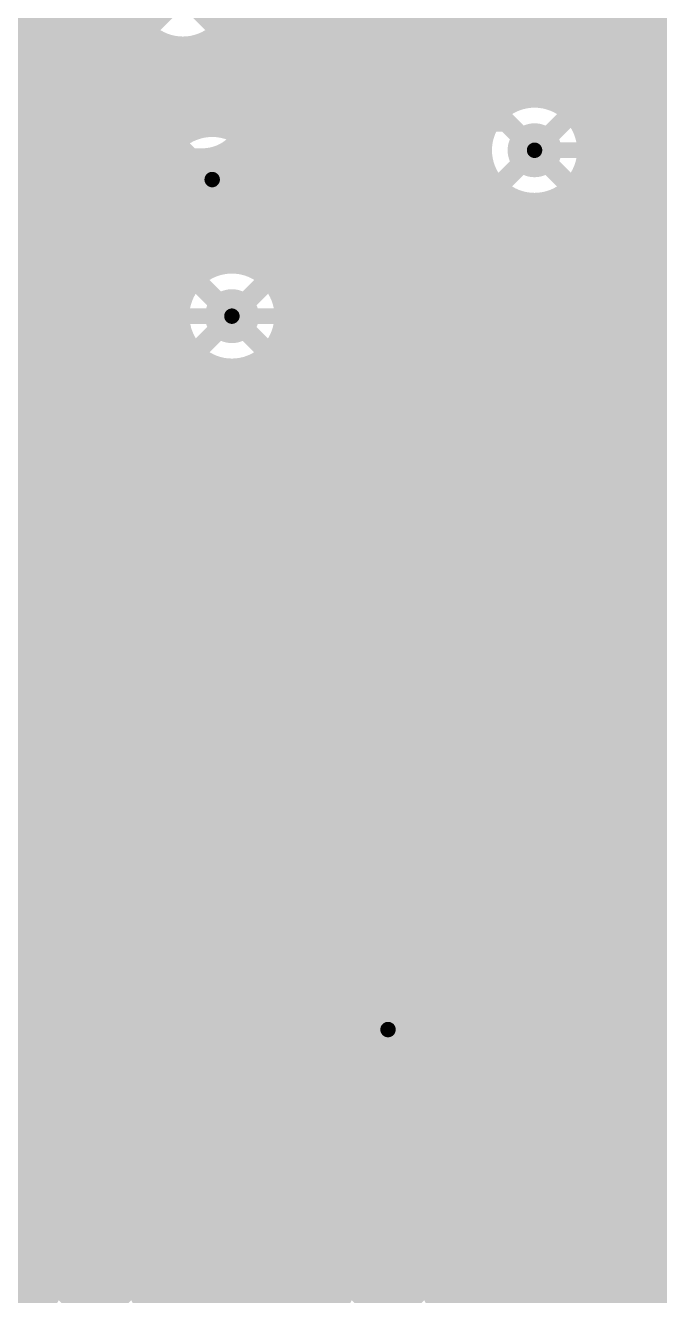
# Model space of a CAD drawing. Extents: x -18 to 155, y -91 to 215.
# Drawn here: x 89.9 to 98.15, y 124.18 to 140.69 of the extents above; entities that cross this region are included whole.
import ezdxf

# ---------------------------------------------------------------- set-up
doc = ezdxf.new("R2010")
doc.units = 0
doc.header["$MEASUREMENT"] = 0
doc.layers.get('0').update_dxf_attribs({"linetype": 'CONTINUOUS'})
for name, color, linetype in [('25-334-0_BOT', 7, 'CONTINUOUS'), ('25-334-0_DRD', 7, 'CONTINUOUS'), ('25-334-0_DRL', 2, 'CONTINUOUS'), ('25-334-0_IN1', 4, 'CONTINUOUS'), ('25-334-0_IN2', 3, 'CONTINUOUS'), ('25-334-0_SMT', 10, 'CONTINUOUS'), ('25-334-0_SPT', 14, 'CONTINUOUS'), ('25-334-0_SST', 12, 'CONTINUOUS'), ('25-334-0_TOP', 11, 'CONTINUOUS'), ('THRUHOLE_TAP', 15, 'CONTINUOUS')]:
    doc.layers.add(name, color=color, linetype=linetype)

# ---------------------------------------------------------------- blocks, each defined once
blk = doc.blocks.new('ROUND_67')
at = {"const_width": 0.35052}
blk.add_lwpolyline([(-0.17526, 0, 1), (0.17526, 0, 1)], format="xyb", close=True, dxfattribs=at)
blk = doc.blocks.new('ROUND_88')
at = {"const_width": 0.10033}
blk.add_lwpolyline([(-0.050164, 0, 1), (0.050164, 0, 1)], format="xyb", close=True, dxfattribs=at)
blk = doc.blocks.new('ROUND_89')
at = {"const_width": 0.10033}
blk.add_lwpolyline([(-0.050164, 0, 1), (0.050164, 0, 1)], format="xyb", close=True, dxfattribs=at)
blk = doc.blocks.new('ROUND_72')
at = {"const_width": 0.35052}
blk.add_lwpolyline([(-0.17526, 0, 1), (0.17526, 0, 1)], format="xyb", close=True, dxfattribs=at)
blk = doc.blocks.new('RECTANGLE_5')
blk.add_solid([(0.4826, 0.4064), (0.4826, -0.4064), (-0.4826, 0.4064), (-0.4826, -0.4064)])
blk = doc.blocks.new('RECTANGLE_13')
blk.add_solid([(0.63627, 0.51308), (0.63627, -0.51308), (-0.63627, 0.51308), (-0.63627, -0.51308)])
blk = doc.blocks.new('OBLONG_56')
at = {"const_width": 0.2794}
blk.add_lwpolyline([(0, 0.7493), (0, -0.7493)], dxfattribs=at)
at = {"const_width": 0.1397}
for points in [[(-0.06985, 0.7493, 1), (0.06985, 0.7493, 1)], [(-0.06985, -0.7493, 1), (0.06985, -0.7493, 1)]]:
    blk.add_lwpolyline(points, format="xyb", close=True, dxfattribs=at)
blk = doc.blocks.new('RECTANGLE_57')
blk.add_solid([(0.1397, 0.889), (0.1397, -0.889), (-0.1397, 0.889), (-0.1397, -0.889)])
blk = doc.blocks.new('OBLONG_58')
at = {"const_width": 0.2794}
blk.add_lwpolyline([(0.7493, 0), (-0.7493, 0)], dxfattribs=at)
at = {"const_width": 0.1397}
for points in [[(-0.81915, 0, 1), (-0.67945, 0, 1)], [(0.67945, 0, 1), (0.81915, 0, 1)]]:
    blk.add_lwpolyline(points, format="xyb", close=True, dxfattribs=at)
blk = doc.blocks.new('RECTANGLE_59')
blk.add_solid([(0.889, 0.1397), (0.889, -0.1397), (-0.889, 0.1397), (-0.889, -0.1397)])
blk = doc.blocks.new('ROUND_77')
at = {"const_width": 0.10033}
blk.add_lwpolyline([(-0.050164, 0, 1), (0.050164, 0, 1)], format="xyb", close=True, dxfattribs=at)

msp = doc.modelspace()

# ---------------------------------------------------------------- linework, layer by layer
at = {"layer": '25-334-0_BOT'}
for points, const_width in [([(87.63, 140.335), (92.329, 140.335), (92.964, 140.97), (99.187, 140.97)], 0.2032), ([(104.902, 140.208), (92.837, 140.208), (92.202, 139.573), (86.487, 139.573), (86.36, 139.7)], 0.2032), ([(93.08846, 139.5984), (92.63888, 139.14882)], 0.254), ([(95.8469, 139.5984), (93.08846, 139.5984)], 0.254), ([(93.2688, 139.5984), (93.2688, 137.42924)], 0.254), ([(93.4974, 139.5984), (93.4974, 136.12114)], 0.254), ([(93.726, 139.5984), (93.726, 136.12114)], 0.254), ([(93.9546, 139.5984), (93.9546, 136.12114)], 0.254), ([(94.1832, 139.5984), (94.1832, 136.12114)], 0.254), ([(94.4118, 139.5984), (94.4118, 136.12114)], 0.254), ([(94.6404, 139.5984), (94.6404, 136.12114)], 0.254), ([(94.869, 139.5984), (94.869, 136.12114)], 0.254), ([(95.0976, 139.5984), (95.0976, 136.12114)], 0.254), ([(95.3262, 139.5984), (95.3262, 136.12114)], 0.254), ([(95.5548, 139.5984), (95.5548, 136.12114)], 0.254), ([(95.7834, 139.5984), (95.7834, 139.50442)], 0.254), ([(95.76308, 139.4714), (92.96146, 139.4714)], 0.254), ([(93.0402, 139.5476), (93.0402, 137.63752)], 0.254), ([(95.6818, 139.2428), (92.73286, 139.2428)], 0.254), ([(92.8116, 139.319), (92.8116, 137.73658)], 0.254), ([(92.583, 139.09548), (92.583, 137.76706)], 0.254), ([(92.202, 138.9634), (86.79942, 138.9634)], 0.254), ([(89.8398, 138.9634), (89.8398, 137.51814)], 0.254), ([(90.0684, 138.9634), (90.0684, 137.51814)], 0.254), ([(90.297, 138.9634), (90.297, 137.51814)], 0.254), ([(90.5256, 138.9634), (90.5256, 137.51814)], 0.254), ([(90.7542, 138.9634), (90.7542, 137.51814)], 0.254), ([(90.9828, 138.9634), (90.9828, 137.51814)], 0.254), ([(91.2114, 138.9634), (91.2114, 137.51814)], 0.254), ([(91.44, 138.9634), (91.44, 137.51814)], 0.254), ([(91.6686, 138.9634), (91.6686, 137.51814)], 0.254), ([(91.8972, 138.9634), (91.8972, 137.51814)], 0.254), ([(92.1258, 138.9634), (92.1258, 137.63244)], 0.254), ([(92.3544, 138.98118), (92.3544, 137.73404)], 0.254), ([(95.66402, 139.0142), (92.44584, 139.0142)], 0.254), ([(102.362, 139.065), (96.52, 139.065)], 0.2032), ([(95.70974, 138.7856), (56.7309, 138.7856)], 0.254), ([(95.7834, 138.62558), (95.7834, 136.12114)], 0.254), ([(95.82912, 138.557), (56.72836, 138.557)], 0.254), ([(101.75748, 138.4554), (97.12198, 138.4554)], 0.254), ([(97.155, 138.4554), (97.155, 136.12114)], 0.254), ([(97.3836, 138.4554), (97.3836, 136.12114)], 0.254), ([(97.6122, 138.4554), (97.6122, 136.12114)], 0.254), ([(97.8408, 138.4554), (97.8408, 136.12114)], 0.254), ([(98.0694, 138.4554), (98.0694, 136.12114)], 0.254), ([(96.08058, 138.3284), (56.65978, 138.3284)], 0.254), ([(96.012, 138.37412), (96.012, 136.12114)], 0.254), ([(96.2406, 138.25474), (96.2406, 136.12114)], 0.254), ([(96.9264, 138.30808), (96.9264, 136.12114)], 0.254), ([(101.92258, 138.3284), (96.95942, 138.3284)], 0.254), ([(114.427, 138.0998), (56.50738, 138.0998)], 0.254), ([(96.4692, 138.20902), (96.4692, 136.12114)], 0.254), ([(96.6978, 138.2268), (96.6978, 136.12114)], 0.254), ([(114.427, 137.8712), (56.15432, 137.8712)], 0.254), ([(92.14104, 137.6426), (65.33642, 137.6426)], 0.254), ([(114.427, 137.6426), (93.03004, 137.6426)], 0.254), ([(91.98356, 137.51814), (65.49644, 137.51814)], 0.254), ([(114.427, 137.414), (93.27896, 137.414)], 0.254), ([(114.427, 137.1854), (93.39834, 137.1854)], 0.254), ([(114.427, 136.9568), (93.44152, 136.9568)], 0.254), ([(64.89192, 136.90854), (92.58554, 136.90854)], 0.2032), ([(114.427, 136.7282), (93.42374, 136.7282)], 0.254), ([(114.427, 136.4996), (93.33992, 136.4996)], 0.254), ([(106.0323, 136.271), (93.15958, 136.271)], 0.254), ([(93.2688, 136.39038), (93.2688, 136.12114)], 0.254), ([(105.82656, 136.12114), (92.9259, 136.12114)], 0.254), ([(93.0402, 136.1821), (93.0402, 136.12114)], 0.254), ([(106.426, 135.509), (106.42854, 135.51154), (86.10854, 135.51154)], 0.2032), ([(105.82148, 134.8994), (86.70798, 134.8994)], 0.254), ([(105.81894, 134.90194), (86.71306, 134.90194)], 0.254), ([(89.8398, 134.90194), (89.8398, 101.727)], 0.254), ([(90.0684, 134.90194), (90.0684, 124.26442)], 0.254), ([(90.297, 134.90194), (90.297, 124.51588)], 0.254), ([(90.5256, 134.90194), (90.5256, 124.63526)], 0.254), ([(90.7542, 134.90194), (90.7542, 124.68098)], 0.254), ([(90.9828, 134.90194), (90.9828, 124.6632)], 0.254), ([(91.2114, 134.90194), (91.2114, 124.6505)], 0.254), ([(91.44, 134.90194), (91.44, 124.6505)], 0.254), ([(91.6686, 134.90194), (91.6686, 124.6505)], 0.254), ([(91.8972, 134.90194), (91.8972, 124.6505)], 0.254), ([(92.1258, 134.90194), (92.1258, 124.6505)], 0.254), ([(92.3544, 134.90194), (92.3544, 124.6505)], 0.254), ([(92.583, 134.90194), (92.583, 124.6505)], 0.254), ([(92.8116, 134.90194), (92.8116, 124.6505)], 0.254), ([(93.0402, 134.90194), (93.0402, 124.6505)], 0.254), ([(93.2688, 134.90194), (93.2688, 124.6505)], 0.254), ([(93.4974, 134.90194), (93.4974, 124.6505)], 0.254), ([(93.726, 134.90194), (93.726, 124.6505)], 0.254), ([(93.9546, 134.90194), (93.9546, 124.6505)], 0.254), ([(94.1832, 134.90194), (94.1832, 124.6505)], 0.254), ([(94.4118, 134.90194), (94.4118, 124.65812)], 0.254), ([(94.6404, 134.90194), (94.6404, 124.68098)], 0.254), ([(94.869, 134.90194), (94.869, 124.64288)], 0.254), ([(95.0976, 134.90194), (95.0976, 124.53366)], 0.254), ([(95.3262, 134.90194), (95.3262, 124.30506)], 0.254), ([(95.5548, 134.90194), (95.5548, 124.0663)], 0.254), ([(95.7834, 134.90194), (95.7834, 124.0663)], 0.254), ([(96.012, 134.90194), (96.012, 124.0663)], 0.254), ([(96.2406, 134.90194), (96.2406, 124.0663)], 0.254), ([(96.4692, 134.90194), (96.4692, 124.0663)], 0.254), ([(96.6978, 134.90194), (96.6978, 124.0663)], 0.254), ([(96.9264, 134.90194), (96.9264, 124.0663)], 0.254), ([(97.155, 134.90194), (97.155, 124.0663)], 0.254), ([(97.3836, 134.90194), (97.3836, 124.0663)], 0.254), ([(97.6122, 134.90194), (97.6122, 124.0663)], 0.254), ([(97.8408, 134.90194), (97.8408, 124.0663)], 0.254), ([(98.0694, 134.90194), (98.0694, 124.0663)], 0.254), ([(106.24312, 134.6708), (86.27364, 134.6708)], 0.254), ([(114.427, 134.4422), (53.73624, 134.4422)], 0.254), ([(114.427, 134.2136), (53.42636, 134.2136)], 0.254), ([(114.427, 133.985), (45.72, 133.985)], 0.254), ([(114.427, 133.7564), (53.7591, 133.7564)], 0.254), ([(114.427, 133.5278), (53.95468, 133.5278)], 0.254), ([(114.427, 133.2992), (54.04612, 133.2992)], 0.254), ([(114.427, 133.0706), (54.06898, 133.0706)], 0.254), ([(108.24718, 132.842), (54.03088, 132.842)], 0.254), ([(108.03636, 132.6134), (53.92166, 132.6134)], 0.254), ([(107.93476, 132.3848), (53.69306, 132.3848)], 0.254), ([(107.90428, 132.1562), (45.72, 132.1562)], 0.254), ([(107.93476, 131.9276), (45.72, 131.9276)], 0.254), ([(108.03636, 131.699), (45.72, 131.699)], 0.254), ([(108.24718, 131.4704), (45.72, 131.4704)], 0.254), ([(114.427, 131.2418), (45.72, 131.2418)], 0.254), ([(114.427, 131.0132), (45.72, 131.0132)], 0.254), ([(114.427, 130.7846), (45.72, 130.7846)], 0.254), ([(114.427, 130.556), (45.72, 130.556)], 0.254), ([(114.427, 130.3274), (45.72, 130.3274)], 0.254), ([(114.427, 130.0988), (45.72, 130.0988)], 0.254), ([(114.427, 129.8702), (45.72, 129.8702)], 0.254), ([(114.427, 129.6416), (45.72, 129.6416)], 0.254), ([(114.427, 129.413), (45.72, 129.413)], 0.254), ([(114.427, 129.1844), (45.72, 129.1844)], 0.254), ([(114.427, 128.9558), (45.72, 128.9558)], 0.254), ([(114.427, 128.7272), (45.72, 128.7272)], 0.254), ([(114.427, 128.4986), (52.58816, 128.4986)], 0.254), ([(114.427, 128.27), (52.89804, 128.27)], 0.254), ([(114.427, 128.0414), (86.72068, 128.0414)], 0.254), ([(114.427, 127.8128), (87.00516, 127.8128)], 0.254), ([(114.427, 127.5842), (87.13978, 127.5842)], 0.254), ([(114.427, 127.3556), (87.19312, 127.3556)], 0.254), ([(114.427, 127.127), (87.1855, 127.127)], 0.254), ([(114.427, 126.8984), (87.11184, 126.8984)], 0.254), ([(114.427, 126.6698), (86.94928, 126.6698)], 0.254), ([(114.427, 126.4412), (86.5505, 126.4412)], 0.254), ([(114.427, 126.2126), (45.72, 126.2126)], 0.254), ([(114.427, 125.984), (45.72, 125.984)], 0.254), ([(114.427, 125.7554), (48.1711, 125.7554)], 0.254), ([(114.427, 125.5268), (48.36668, 125.5268)], 0.254), ([(114.427, 125.2982), (89.08034, 125.2982)], 0.254), ([(114.427, 125.0696), (89.50198, 125.0696)], 0.254), ([(114.427, 124.841), (89.66708, 124.841)], 0.254), ([(90.46464, 124.6124), (89.74328, 124.6124)], 0.254), ([(94.38132, 124.6505), (91.03614, 124.6505)], 0.254), ([(94.38132, 124.6505), (91.03614, 124.6505)], 0.254), ([(114.427, 124.6124), (94.95536, 124.6124)], 0.254), ([(90.15476, 124.3838), (89.75344, 124.3838)], 0.254), ([(114.427, 124.3838), (95.26524, 124.3838)], 0.254), ([(95.36176, 124.2441), (95.53956, 124.0663)], 0.254), ([(90.01252, 124.1552), (89.7001, 124.1552)], 0.254), ([(114.427, 124.1552), (95.45066, 124.1552)], 0.254), ([(108.52912, 124.0663), (95.53956, 124.0663)], 0.254)]:
    msp.add_lwpolyline(points, dxfattribs=dict(at, const_width=const_width))
at = {"layer": '25-334-0_BOT', "const_width": 0.254}
for points in [[(95.8469, 139.5984, 0.1691156), (95.66118, 139.065)], [(92.202, 138.9634, 0.1989118), (92.63305, 139.14195)], [(92.202, 138.9634, 0.1989118), (92.63305, 139.14195)], [(95.66148, 139.065, 0.4142136), (96.52, 138.20648)], [(96.52, 138.20648, 0.1972779), (97.12324, 138.45413)], [(92.58554, 137.76706, 0.1972788), (91.9823, 137.51941)], [(93.44406, 136.90854, 0.4142136), (92.58554, 137.76706)], [(92.9259, 136.12114, 0.2991742), (93.44406, 136.90854)], [(90.805, 124.68352, 0.4142136), (89.94648, 123.825)], [(91.03614, 124.6505, 0.0683584), (90.805, 124.68225)], [(94.615, 124.68352, 0.0690749), (94.38116, 124.65106)], [(95.36176, 124.2441, 0.2712153), (94.615, 124.68098)]]:
    msp.add_lwpolyline(points, format="xyb", dxfattribs=at)
at = {"layer": '25-334-0_DRD', "const_width": 0.254}
for points in [[(92.583, 141.732), (91.313, 140.462)], [(92.583, 140.462), (91.313, 141.732)], [(97.155, 139.7), (95.885, 138.43)], [(97.155, 138.43), (95.885, 139.7)], [(92.964, 139.319), (91.694, 138.049)], [(92.964, 138.049), (91.694, 139.319)], [(92.964, 139.319), (91.694, 138.049)], [(92.964, 138.049), (91.694, 139.319)], [(92.964, 139.319), (91.694, 138.049)], [(92.964, 138.049), (91.694, 139.319)], [(93.22054, 137.54354), (91.95054, 136.27354)], [(93.22054, 136.27354), (91.95054, 137.54354)], [(90.17, 131.191), (88.9, 129.921)], [(90.17, 129.921), (88.9, 131.191)], [(90.17, 131.191), (88.9, 129.921)], [(90.17, 129.921), (88.9, 131.191)], [(95.25, 128.27), (93.98, 127)], [(95.25, 127), (93.98, 128.27)], [(95.25, 128.27), (93.98, 127)], [(95.25, 127), (93.98, 128.27)], [(91.44, 124.46), (90.17, 123.19)], [(91.44, 123.19), (90.17, 124.46)], [(91.44, 124.46), (90.17, 123.19)], [(91.44, 123.19), (90.17, 124.46)], [(95.25, 124.46), (93.98, 123.19)], [(95.25, 123.19), (93.98, 124.46)], [(95.25, 124.46), (93.98, 123.19)], [(95.25, 123.19), (93.98, 124.46)]]:
    msp.add_lwpolyline(points, dxfattribs=at)
at = {"layer": '25-334-0_IN1', "const_width": 0.254}
for points in [[(92.71, 150.749), (92.71, 139.24788)], [(92.9386, 150.749), (92.9386, 138.98372)], [(93.1672, 150.749), (93.1672, 137.2616)], [(93.3958, 150.749), (93.3958, 123.063)], [(93.6244, 150.749), (93.6244, 123.063)], [(93.853, 150.749), (93.853, 123.063)], [(94.0816, 150.749), (94.0816, 128.05664)], [(94.3102, 150.749), (94.3102, 128.24206)], [(94.5388, 150.749), (94.5388, 128.31064)], [(94.7674, 150.749), (94.7674, 128.29794)], [(94.996, 150.749), (94.996, 128.19888)], [(95.2246, 150.749), (95.2246, 127.93472)], [(95.4532, 150.749), (95.4532, 123.063)], [(95.6818, 150.749), (95.6818, 123.063)], [(95.9104, 150.749), (95.9104, 139.36472)], [(97.282, 150.749), (97.282, 123.063)], [(97.5106, 150.749), (97.5106, 123.063)], [(97.7392, 150.749), (97.7392, 123.063)], [(97.9678, 150.749), (97.9678, 123.063)], [(98.1964, 150.749), (98.1964, 123.063)], [(89.9668, 143.09852), (89.9668, 131.08178)], [(90.1954, 143.08836), (90.1954, 130.71602)], [(90.424, 142.93088), (90.424, 124.38888)], [(90.6526, 142.76324), (90.6526, 124.48794)], [(90.8812, 142.70482), (90.8812, 124.50064)], [(91.1098, 142.72514), (91.1098, 124.43206)], [(96.139, 141.91234), (96.139, 139.62888)], [(97.0534, 141.90726), (97.0534, 139.48664)], [(96.3676, 141.77518), (96.3676, 139.72794)], [(96.5962, 141.73454), (96.5962, 139.74064)], [(96.8248, 141.77264), (96.8248, 139.67206)], [(91.3384, 140.79474), (91.3384, 124.24664)], [(91.42222, 140.6652), (88.22436, 140.6652)], [(98.57994, 140.6652), (92.47378, 140.6652)], [(92.4814, 140.67536), (92.4814, 139.34694)], [(91.78544, 140.4366), (88.30056, 140.4366)], [(91.567, 140.53312), (91.567, 123.063)], [(91.7956, 140.43406), (91.7956, 139.10564)], [(92.0242, 140.42136), (92.0242, 139.29106)], [(98.76536, 140.4366), (92.10802, 140.4366)], [(92.2528, 140.48994), (92.2528, 139.35964)], [(103.886, 140.208), (88.29802, 140.208)], [(103.886, 139.9794), (88.20912, 139.9794)], [(103.886, 139.7508), (87.97798, 139.7508)], [(96.01708, 139.5222), (87.01532, 139.5222)], [(101.85908, 139.5222), (97.02292, 139.5222)], [(92.02674, 139.2936), (86.90356, 139.2936)], [(95.87992, 139.2936), (92.62872, 139.2936)], [(101.72192, 139.2936), (97.16008, 139.2936)], [(91.76512, 139.065), (86.6013, 139.065)], [(95.83928, 139.065), (92.89288, 139.065)], [(101.68128, 139.065), (97.20072, 139.065)], [(91.66606, 138.8364), (81.18856, 138.8364)], [(95.87992, 138.8364), (92.99194, 138.8364)], [(95.9104, 138.76274), (95.9104, 123.063)], [(101.72192, 138.8364), (97.16008, 138.8364)], [(91.65336, 138.6078), (88.85428, 138.6078)], [(96.01708, 138.6078), (93.00464, 138.6078)], [(101.85908, 138.6078), (97.02292, 138.6078)], [(97.0534, 138.64336), (97.0534, 123.063)], [(96.139, 138.50112), (96.139, 123.063)], [(96.8248, 138.45794), (96.8248, 123.063)], [(91.72194, 138.3792), (89.28608, 138.3792)], [(91.7956, 138.26236), (91.7956, 123.063)], [(103.886, 138.3792), (92.93606, 138.3792)], [(92.9386, 138.38174), (92.9386, 137.4902)], [(96.3676, 138.40206), (96.3676, 123.063)], [(96.5962, 138.38936), (96.5962, 123.063)], [(91.90736, 138.1506), (89.41562, 138.1506)], [(92.0242, 138.07694), (92.0242, 137.29208)], [(92.71, 138.12012), (92.71, 137.57656)], [(101.75494, 138.1506), (92.75064, 138.1506)], [(101.60508, 137.922), (89.45118, 137.922)], [(92.2528, 138.00836), (92.2528, 137.50036)], [(92.4814, 138.02106), (92.4814, 137.58164)], [(101.55428, 137.6934), (89.408, 137.6934)], [(92.19438, 137.4648), (89.26576, 137.4648)], [(101.58476, 137.4648), (92.97924, 137.4648)], [(91.98864, 137.2362), (77.851, 137.2362)], [(101.70922, 137.2362), (93.18244, 137.2362)], [(91.91244, 137.0076), (77.851, 137.0076)], [(102.07244, 137.0076), (93.25864, 137.0076)], [(91.91752, 136.779), (77.851, 136.779)], [(103.886, 136.779), (93.25356, 136.779)], [(92.00896, 136.5504), (77.851, 136.5504)], [(92.0242, 136.52754), (92.0242, 123.063)], [(103.886, 136.5504), (93.16212, 136.5504)], [(93.1672, 136.55548), (93.1672, 123.063)], [(92.24518, 136.3218), (77.851, 136.3218)], [(92.2528, 136.31672), (92.2528, 123.063)], [(103.886, 136.3218), (92.92844, 136.3218)], [(92.9386, 136.32688), (92.9386, 123.063)], [(103.886, 136.0932), (86.4616, 136.0932)], [(92.4814, 136.23798), (92.4814, 123.063)], [(92.71, 136.24052), (92.71, 123.063)], [(103.886, 135.8646), (86.6902, 135.8646)], [(103.886, 135.636), (86.77656, 135.636)], [(103.886, 135.4074), (86.78164, 135.4074)], [(103.886, 135.1788), (86.70036, 135.1788)], [(103.886, 134.9502), (86.49208, 134.9502)], [(103.886, 134.7216), (77.851, 134.7216)], [(103.886, 134.493), (77.851, 134.493)], [(103.886, 134.2644), (77.851, 134.2644)], [(103.886, 134.0358), (77.851, 134.0358)], [(103.886, 133.8072), (77.851, 133.8072)], [(103.886, 133.5786), (77.851, 133.5786)], [(103.886, 133.35), (77.851, 133.35)], [(103.886, 133.1214), (77.851, 133.1214)], [(103.886, 132.8928), (77.851, 132.8928)], [(103.886, 132.6642), (77.851, 132.6642)], [(103.886, 132.4356), (77.851, 132.4356)], [(103.886, 132.207), (87.3633, 132.207)], [(103.886, 131.9784), (87.66556, 131.9784)], [(103.886, 131.7498), (87.77732, 131.7498)], [(103.886, 131.5212), (87.80018, 131.5212)], [(103.886, 131.2926), (87.74176, 131.2926)], [(103.886, 131.064), (89.98712, 131.064)], [(103.886, 130.8354), (90.15476, 130.8354)], [(103.886, 130.6068), (90.21318, 130.6068)], [(103.886, 130.3782), (90.19032, 130.3782)], [(90.1954, 130.39344), (90.1954, 124.12472)], [(103.886, 130.1496), (90.07856, 130.1496)], [(89.9668, 130.03022), (89.9668, 123.063)], [(103.886, 129.921), (89.7763, 129.921)], [(103.886, 129.6924), (77.851, 129.6924)], [(103.886, 129.4638), (77.851, 129.4638)], [(103.886, 129.2352), (77.851, 129.2352)], [(103.886, 129.0066), (77.851, 129.0066)], [(103.886, 128.778), (77.851, 128.778)], [(103.886, 128.5494), (77.851, 128.5494)], [(103.886, 128.3208), (77.851, 128.3208)], [(94.11208, 128.0922), (84.95792, 128.0922)], [(103.886, 128.0922), (95.11792, 128.0922)], [(93.97492, 127.8636), (85.09508, 127.8636)], [(103.886, 127.8636), (95.25508, 127.8636)], [(93.93428, 127.635), (85.13572, 127.635)], [(103.886, 127.635), (95.29572, 127.635)], [(93.97492, 127.4064), (85.09508, 127.4064)], [(103.886, 127.4064), (95.25508, 127.4064)], [(94.11208, 127.1778), (84.95792, 127.1778)], [(94.0816, 127.21336), (94.0816, 124.24664)], [(103.886, 127.1778), (95.11792, 127.1778)], [(95.2246, 127.33274), (95.2246, 124.12472)], [(94.3102, 127.02794), (94.3102, 124.43206)], [(94.996, 127.07112), (94.996, 124.38888)], [(103.886, 126.9492), (77.851, 126.9492)], [(94.5388, 126.95936), (94.5388, 124.50064)], [(94.7674, 126.97206), (94.7674, 124.48794)], [(103.886, 126.7206), (77.851, 126.7206)], [(103.886, 126.492), (77.851, 126.492)], [(103.886, 126.2634), (77.851, 126.2634)], [(103.886, 126.0348), (77.851, 126.0348)], [(103.886, 125.8062), (77.851, 125.8062)], [(103.886, 125.5776), (77.851, 125.5776)], [(103.886, 125.349), (77.851, 125.349)], [(103.886, 125.1204), (77.851, 125.1204)], [(103.886, 124.8918), (77.851, 124.8918)], [(103.886, 124.6632), (77.851, 124.6632)], [(90.50274, 124.4346), (77.851, 124.4346)], [(94.31274, 124.4346), (91.10472, 124.4346)], [(103.886, 124.4346), (94.91472, 124.4346)], [(90.24112, 124.206), (77.851, 124.206)], [(94.05112, 124.206), (91.36888, 124.206)], [(103.886, 124.206), (95.17888, 124.206)]]:
    msp.add_lwpolyline(points, dxfattribs=at)
for points in [[(91.26728, 141.097, 0.4142136), (91.948, 140.41628)], [(91.948, 140.41628, 0.4142136), (92.62872, 141.097)], [(96.52, 139.74572, 0.4142136), (95.83928, 139.065)], [(97.20072, 139.065, 0.4142136), (96.52, 139.74572)], [(92.329, 139.36472, 0.4142136), (91.64828, 138.684)], [(92.329, 139.36472, 0.4142136), (91.64828, 138.684)], [(93.00972, 138.684, 0.4142136), (92.329, 139.36472)], [(93.00972, 138.684, 0.4142136), (92.329, 139.36472)], [(95.83928, 139.065, 0.4142136), (96.52, 138.38428)], [(96.52, 138.38428, 0.4142136), (97.20072, 139.065)], [(91.64828, 138.684, 0.4142136), (92.329, 138.00328)], [(91.64828, 138.684, 0.4142136), (92.329, 138.00328)], [(92.329, 138.00328, 0.4142136), (93.00972, 138.684)], [(92.329, 138.00328, 0.4142136), (93.00972, 138.684)], [(92.58554, 137.58926, 0.4142136), (91.90482, 136.90854)], [(93.26626, 136.90854, 0.4142136), (92.58554, 137.58926)], [(91.90736, 136.90854, 0.4142136), (92.58554, 136.23036)], [(92.58554, 136.23036, 0.4142136), (93.26372, 136.90854)], [(90.21572, 130.556, 0.4142136), (89.535, 131.23672)], [(89.535, 129.87528, 0.4142136), (90.21572, 130.556)], [(94.615, 128.31572, 0.4142136), (93.93428, 127.635)], [(95.29572, 127.635, 0.4142136), (94.615, 128.31572)], [(93.93428, 127.635, 0.4142136), (94.615, 126.95428)], [(94.615, 126.95428, 0.4142136), (95.29572, 127.635)], [(90.805, 124.50572, 0.4142136), (90.12428, 123.825)], [(91.48572, 123.825, 0.4142136), (90.805, 124.50572)], [(94.615, 124.50572, 0.4142136), (93.93428, 123.825)], [(95.29572, 123.825, 0.4142136), (94.615, 124.50572)]]:
    msp.add_lwpolyline(points, format="xyb", dxfattribs=at)
at = {"layer": '25-334-0_SST', "const_width": 0.1524}
for points in [[(93.32468, 136.41578), (93.32468, 144.16278), (84.43468, 144.16278), (84.43468, 135.27278), (92.18168, 135.27278), (93.32468, 136.41578)], [(93.30944, 135.65886), (93.08592, 135.65886)], [(93.17228, 135.6741), (93.17228, 134.87146)], [(93.30944, 135.65886), (93.30944, 134.8867)], [(93.51264, 135.5217), (92.88272, 135.5217)], [(92.89796, 135.53948), (92.89796, 135.00608)], [(93.03512, 135.64108), (93.03512, 134.90702)], [(93.4466, 135.58774), (93.4466, 134.95782)], [(93.58376, 135.38454), (92.8116, 135.38454)], [(93.58376, 135.38454), (93.58376, 135.16102)], [(95.31604, 135.43534), (95.31604, 135.19658)], [(93.599, 135.24738), (92.79636, 135.24738)], [(95.31604, 135.31596), (94.30004, 135.31596), (94.46768, 135.19658)], [(93.56598, 135.11022), (92.83192, 135.11022)], [(93.46438, 134.97306), (92.93098, 134.97306)], [(91.694, 127.762), (91.694, 131.318), (89.916, 131.318), (89.916, 127.762), (91.694, 127.762)], [(92.50934, 130.302), (92.33916, 130.36296), (92.33916, 130.71856), (92.50934, 130.77698), (93.18752, 130.77698), (93.35516, 130.71856), (93.35516, 130.36296), (93.18752, 130.302)], [(92.67952, 129.4638), (92.67952, 129.93878), (93.35516, 129.70256), (93.35516, 129.58318), (92.33916, 129.58318)], [(92.33916, 128.92278), (92.50934, 129.04216), (92.67952, 129.10058), (93.01734, 129.10058), (93.18752, 129.04216), (93.35516, 128.92278), (93.35516, 128.8034), (93.18752, 128.68656), (93.01734, 128.6256), (92.67952, 128.6256), (92.50934, 128.68656), (92.33916, 128.8034), (92.33916, 128.92278)], [(91.6305, 124.2695), (91.6305, 127.1905), (89.9922, 127.1905), (89.9922, 124.2695), (91.6305, 124.2695)], [(95.4405, 124.2695), (95.4405, 127.1905), (93.8022, 127.1905), (93.8022, 124.2695), (95.4405, 124.2695)], [(95.98406, 126.2253), (95.81642, 126.28626), (95.81642, 126.64186), (95.98406, 126.70028), (96.66224, 126.70028), (96.83242, 126.64186), (96.83242, 126.28626), (96.66224, 126.2253)], [(92.13342, 126.03226), (92.13342, 126.44628), (93.14942, 126.44628)], [(95.98406, 125.86208), (95.81642, 125.7427), (95.81642, 125.50648), (95.98406, 125.3871), (96.15424, 125.3871), (96.49206, 125.62586), (96.83242, 125.3871), (96.83242, 125.86208)], [(92.30106, 125.6665), (92.13342, 125.54966), (92.13342, 125.3109), (92.30106, 125.19406), (92.47124, 125.19406), (92.80906, 125.43028), (93.14942, 125.19406), (93.14942, 125.6665)], [(96.32442, 124.60986), (96.32442, 124.96546), (96.49206, 125.02388), (96.66224, 125.02388), (96.83242, 124.96546), (96.83242, 124.60986), (96.66224, 124.5489), (96.49206, 124.5489), (95.81642, 124.78766)]]:
    msp.add_lwpolyline(points, dxfattribs=at)
for points in [[(93.19768, 135.6741, 0.4142136), (92.79636, 135.27278)], [(93.599, 135.27278, 0.4142136), (93.19768, 135.6741)], [(92.79636, 135.27278, 0.4142136), (93.19768, 134.87146)], [(93.19768, 134.87146, 0.4142136), (93.599, 135.27278)]]:
    msp.add_lwpolyline(points, format="xyb", dxfattribs=at)
at = {"layer": '25-334-0_TOP'}
for points, const_width in [([(114.935, 148.59), (115.57, 148.59), (116.332, 147.828), (116.332, 145.796), (115.697, 145.161), (109.855, 145.161), (107.95, 147.066), (96.774, 147.066), (87.6173, 137.9093), (83.12658, 137.9093)], 0.2032), ([(83.12658, 138.40968), (87.48268, 138.40968), (96.647, 147.574), (114.681, 147.574), (114.935, 147.32)], 0.2032), ([(128.3462, 116.205), (128.3462, 116.8908), (126.492, 118.745), (117.348, 118.745), (99.568, 136.525), (99.568, 139.192), (97.3455, 141.41196), (94.59468, 141.41196)], 0.2032), ([(91.948, 141.097), (91.11234, 140.26134), (91.11234, 133.92658)], 0.2032), ([(123.9012, 116.205), (123.9012, 116.3828), (122.047, 118.237), (117.221, 118.237), (99.06, 136.398), (99.06, 139.065), (97.21088, 140.91158), (94.59468, 140.91158)], 0.2032), ([(119.4562, 116.205), (119.4562, 116.3828), (118.11, 117.729), (117.094, 117.729), (98.552, 136.271), (98.552, 138.811), (96.94926, 140.4112), (94.59468, 140.4112)], 0.2032), ([(94.59468, 139.91082), (96.81464, 139.91082), (98.044, 138.684), (98.044, 136.144), (115.0112, 119.1768), (115.0112, 116.205)], 0.2032), ([(96.52, 139.065), (96.17202, 139.41044), (94.59468, 139.41044)], 0.2032), ([(94.59468, 138.91006), (92.55506, 138.91006), (92.329, 138.684)], 0.3048), ([(92.329, 138.684), (92.55506, 138.91006), (94.59468, 138.91006), (92.55506, 138.91006), (92.329, 138.684)], 0.3048), ([(94.59468, 138.40968), (96.41078, 138.40968), (97.536, 137.287), (97.536, 136.017), (110.744, 122.809), (110.744, 116.3828), (110.6043, 116.2431)], 0.2032), ([(94.59468, 137.9093), (96.2533, 137.9093), (97.028, 137.13714), (97.028, 135.763), (106.045, 126.746), (106.045, 116.2812), (106.1212, 116.205)], 0.2032), ([(92.58554, 136.90854), (94.59468, 136.90854)], 0.2032), ([(90.11158, 133.92658), (90.11158, 132.64388), (90.805, 131.953), (91.948, 131.953), (92.71, 131.191), (92.71, 122.428), (85.725, 115.443), (82.931, 115.443), (81.915, 116.459), (81.915, 116.84)], 0.2032), ([(84.455, 116.84), (85.979, 116.84), (92.202, 123.063), (92.202, 131.064), (91.821, 131.445), (90.678, 131.445), (89.6112, 132.50926), (89.6112, 133.92658)], 0.2032), ([(90.61196, 133.92658), (90.61196, 132.7785), (90.932, 132.461), (99.695, 132.461), (101.6762, 130.4798), (101.6762, 116.205)], 0.2032), ([(90.805, 130.556), (89.535, 130.556)], 0.3048), ([(90.805, 130.556), (89.535, 130.556)], 0.3048), ([(90.805, 128.524), (90.805, 126.619), (90.805, 126.4412)], 0.2032), ([(94.615, 127.635), (94.615, 126.4412)], 0.3048), ([(94.615, 127.635), (94.615, 126.4412)], 0.3048), ([(88.9, 124.46), (88.9, 124.714), (90.805, 126.619), (90.805, 126.4412)], 0.2032), ([(79.375, 116.84), (79.375, 116.713), (82.042, 114.046), (86.868, 114.046), (94.615, 121.793), (94.615, 123.825), (94.615, 124.841), (94.615, 125.0188), (94.615, 124.841), (94.615, 123.825)], 0.635), ([(90.805, 123.825), (90.805, 125.0188)], 0.635), ([(90.805, 123.825), (90.805, 125.0188)], 0.635), ([(94.615, 125.0188), (94.615, 124.841), (94.615, 123.825)], 0.635), ([(94.615, 124.841), (94.615, 125.0188)], 0.635), ([(94.742, 124.968), (94.615, 124.841)], 0.2032)]:
    msp.add_lwpolyline(points, dxfattribs=dict(at, const_width=const_width))

# ---------------------------------------------------------------- block references
at = {"layer": '25-334-0_BOT'}
for p in [(96.52, 139.065), (92.329, 138.684), (92.58554, 136.90854), (94.615, 127.635)]:
    msp.add_blockref('ROUND_67', p, dxfattribs=at)
at = {"layer": '25-334-0_DRL'}
for name, p in [('ROUND_88', (96.52, 139.065)), ('ROUND_89', (92.329, 138.684)), ('ROUND_88', (92.58554, 136.90854)), ('ROUND_89', (94.615, 127.635))]:
    msp.add_blockref(name, p, dxfattribs=at)
at = {"layer": '25-334-0_IN1'}
for p in [(96.52, 139.065), (92.329, 138.684), (92.58554, 136.90854), (94.615, 127.635)]:
    msp.add_blockref('ROUND_67', p, dxfattribs=at)
at = {"layer": '25-334-0_IN2'}
for name, p in [('ROUND_72', (96.52, 139.065)), ('ROUND_67', (92.329, 138.684)), ('ROUND_72', (92.58554, 136.90854)), ('ROUND_67', (94.615, 127.635))]:
    msp.add_blockref(name, p, dxfattribs=at)
at = {"layer": '25-334-0_SMT'}
for name, p in [('RECTANGLE_59', (94.59468, 140.4112)), ('OBLONG_58', (94.59468, 139.91082)), ('OBLONG_58', (94.59468, 139.41044)), ('OBLONG_58', (94.59468, 138.91006)), ('OBLONG_58', (94.59468, 138.40968)), ('OBLONG_58', (94.59468, 137.9093)), ('OBLONG_58', (94.59468, 137.40892)), ('OBLONG_58', (94.59468, 136.90854)), ('OBLONG_58', (94.59468, 136.40816)), ('RECTANGLE_59', (94.59468, 135.90778)), ('OBLONG_56', (90.11158, 133.92658)), ('RECTANGLE_57', (90.61196, 133.92658)), ('OBLONG_56', (91.11234, 133.92658)), ('OBLONG_56', (91.61272, 133.92658)), ('OBLONG_56', (92.1131, 133.92658)), ('OBLONG_56', (92.61348, 133.92658)), ('RECTANGLE_13', (90.805, 130.556)), ('RECTANGLE_13', (90.805, 128.524)), ('RECTANGLE_5', (90.805, 126.4412)), ('RECTANGLE_5', (94.615, 126.4412)), ('RECTANGLE_5', (90.805, 125.0188)), ('RECTANGLE_5', (94.615, 125.0188))]:
    msp.add_blockref(name, p, dxfattribs=at)
at = {"layer": '25-334-0_SPT'}
for name, p in [('RECTANGLE_59', (94.59468, 140.4112)), ('OBLONG_58', (94.59468, 139.91082)), ('OBLONG_58', (94.59468, 139.41044)), ('OBLONG_58', (94.59468, 138.91006)), ('OBLONG_58', (94.59468, 138.40968)), ('OBLONG_58', (94.59468, 137.9093)), ('OBLONG_58', (94.59468, 137.40892)), ('OBLONG_58', (94.59468, 136.90854)), ('OBLONG_58', (94.59468, 136.40816)), ('RECTANGLE_59', (94.59468, 135.90778)), ('OBLONG_56', (90.11158, 133.92658)), ('RECTANGLE_57', (90.61196, 133.92658)), ('OBLONG_56', (91.11234, 133.92658)), ('OBLONG_56', (91.61272, 133.92658)), ('OBLONG_56', (92.1131, 133.92658)), ('OBLONG_56', (92.61348, 133.92658)), ('RECTANGLE_13', (90.805, 130.556)), ('RECTANGLE_13', (90.805, 128.524)), ('RECTANGLE_5', (90.805, 126.4412)), ('RECTANGLE_5', (94.615, 126.4412)), ('RECTANGLE_5', (90.805, 125.0188)), ('RECTANGLE_5', (94.615, 125.0188))]:
    msp.add_blockref(name, p, dxfattribs=at)
at = {"layer": '25-334-0_TOP'}
for name, p in [('RECTANGLE_59', (94.59468, 140.4112)), ('OBLONG_58', (94.59468, 139.91082)), ('OBLONG_58', (94.59468, 139.41044)), ('ROUND_67', (96.52, 139.065)), ('ROUND_67', (92.329, 138.684)), ('OBLONG_58', (94.59468, 138.91006)), ('OBLONG_58', (94.59468, 138.40968)), ('OBLONG_58', (94.59468, 137.9093)), ('OBLONG_58', (94.59468, 137.40892)), ('ROUND_67', (92.58554, 136.90854)), ('OBLONG_58', (94.59468, 136.90854)), ('OBLONG_58', (94.59468, 136.40816)), ('RECTANGLE_59', (94.59468, 135.90778)), ('OBLONG_56', (90.11158, 133.92658)), ('RECTANGLE_57', (90.61196, 133.92658)), ('OBLONG_56', (91.11234, 133.92658)), ('OBLONG_56', (91.61272, 133.92658)), ('OBLONG_56', (92.1131, 133.92658)), ('OBLONG_56', (92.61348, 133.92658)), ('RECTANGLE_13', (90.805, 130.556)), ('RECTANGLE_13', (90.805, 128.524)), ('ROUND_67', (94.615, 127.635)), ('RECTANGLE_5', (90.805, 126.4412)), ('RECTANGLE_5', (94.615, 126.4412)), ('RECTANGLE_5', (90.805, 125.0188)), ('RECTANGLE_5', (94.615, 125.0188))]:
    msp.add_blockref(name, p, dxfattribs=at)
at = {"layer": 'THRUHOLE_TAP'}
for p in [(96.52, 139.065), (92.329, 138.684), (92.58554, 136.90854), (94.615, 127.635)]:
    msp.add_blockref('ROUND_77', p, dxfattribs=at)

doc.saveas('drawing.dxf')
